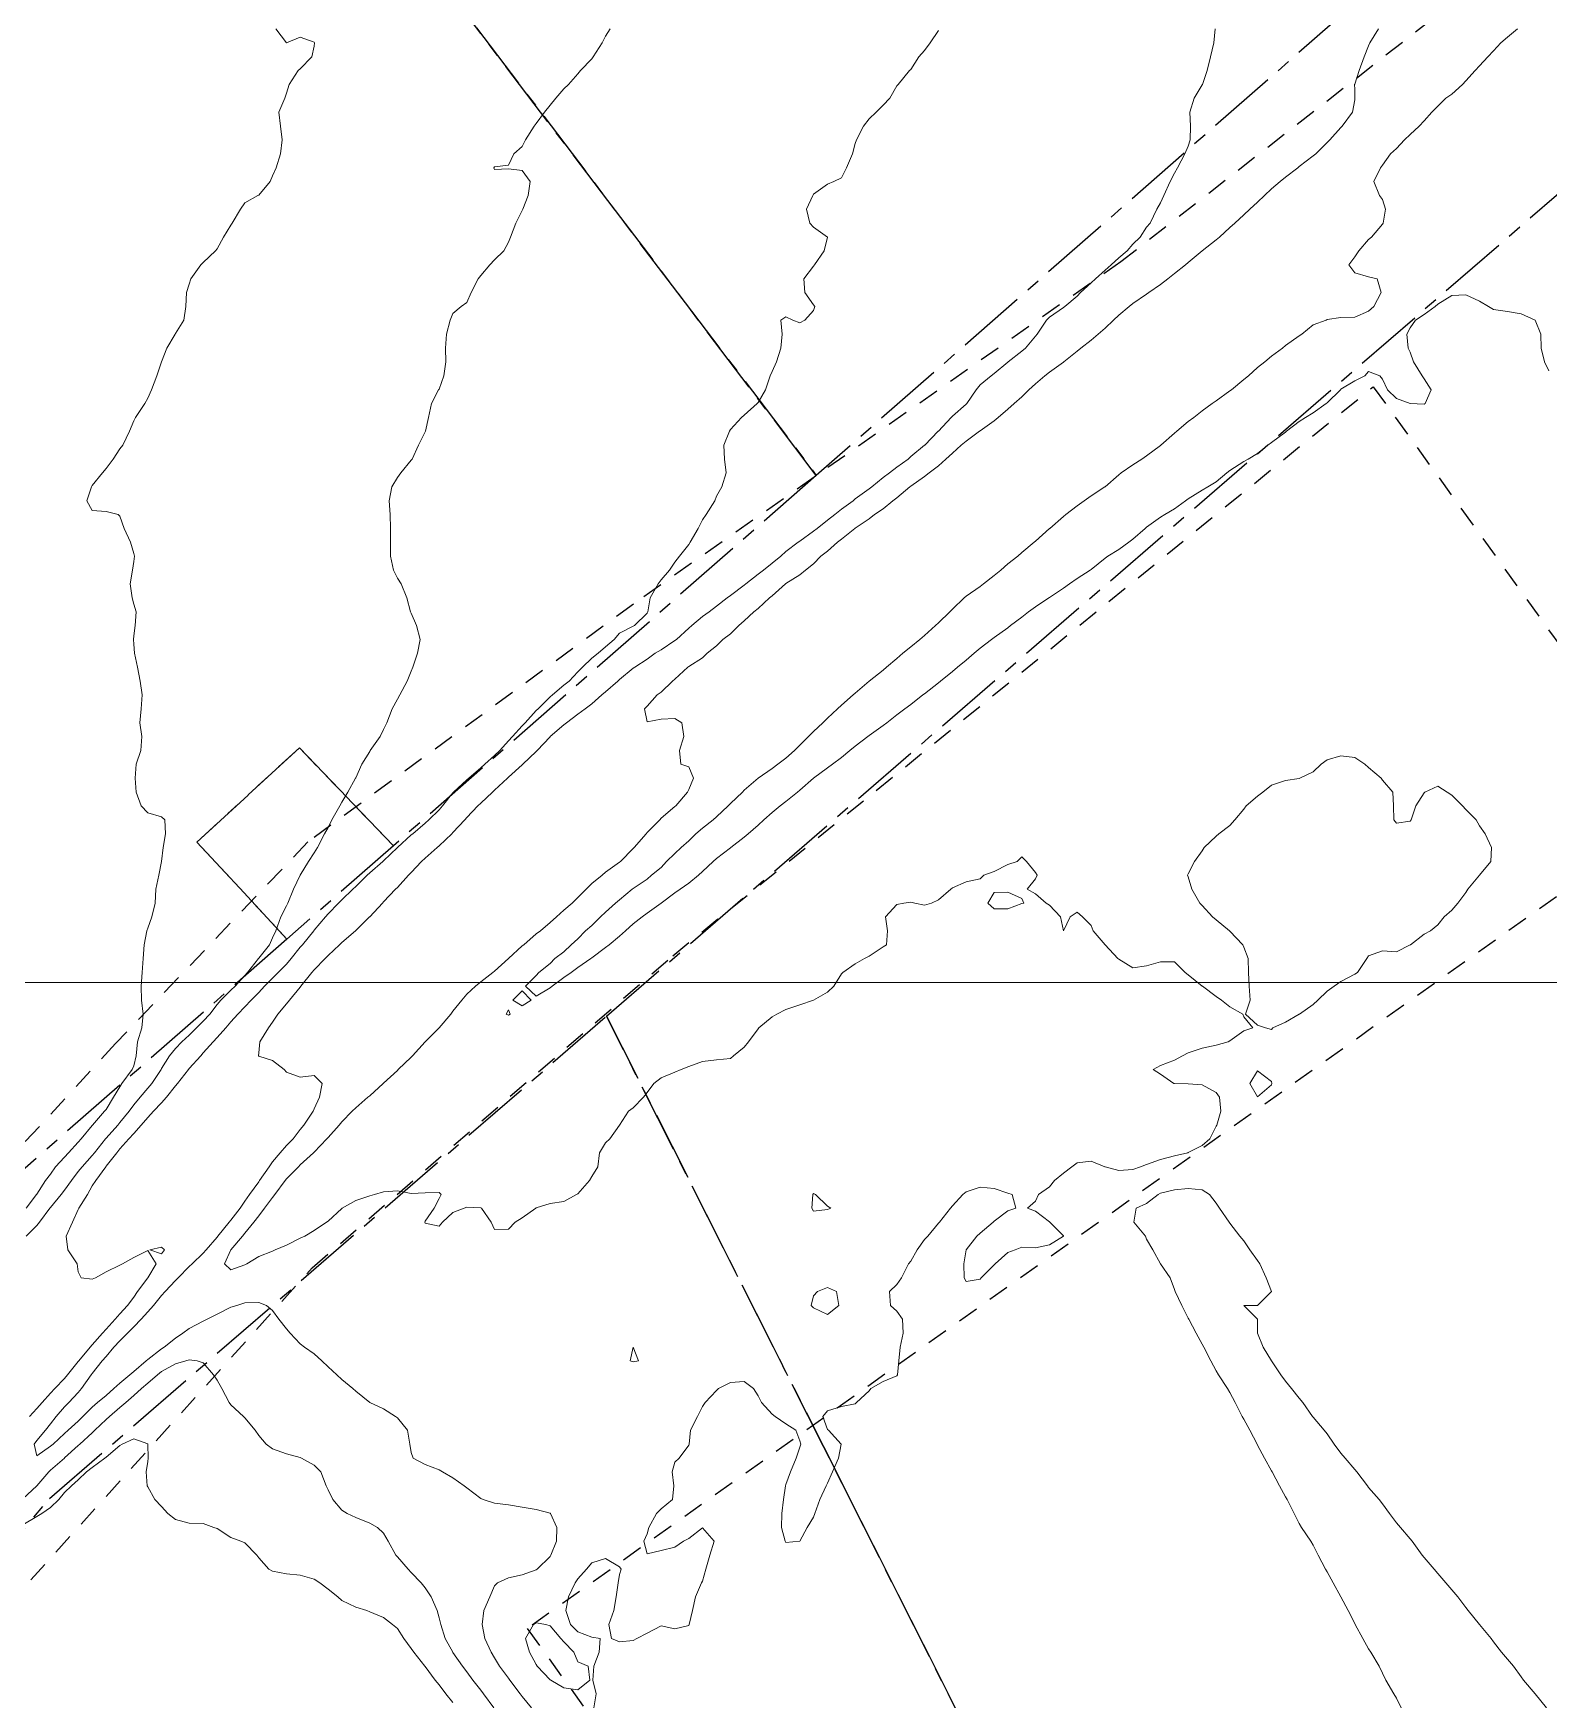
# Model space of a CAD drawing. Header units: centimetres. Extents: x 0 to 642158, y -847 to 649707.
# Drawn here: x 616612.1 to 616666.7, y 620461.5 to 620521.6 of the extents above; entities that cross this region are included whole.
import ezdxf

# ---------------------------------------------------------------- set-up
doc = ezdxf.new("R2010")
doc.units = ezdxf.units.CM
doc.header["$MEASUREMENT"] = 0
doc.linetypes.add('CENTERX2', pattern=[4, 2.5, -0.5, 0.5, -0.5])
doc.linetypes.add('JIS_02_0.7', pattern=[1.35, 0.75, -0.6])
for name, color, linetype, lineweight in [('MEV_grille', 254, 'Continuous', 9), ('WAL_parcellaire agricole', 7, 'JIS_02_0.7', 25), ('WAL_topographie 0.5', 253, 'Continuous', 20)]:
    doc.layers.add(name, color=color, linetype=linetype, lineweight=lineweight)
doc.layers.add('SPW_parcellaire cadastral', color=7, linetype='CENTERX2', lineweight=25, true_color=0xff0542)

# ---------------------------------------------------------------- blocks, each defined once
blk = doc.blocks.new('*U114')
at = {"layer": 'MEV_grille', "transparency": 33554687}
blk.add_lwpolyline([(-1338.461, 0), (1338.461, 0)], dxfattribs=at)
blk = doc.blocks.new('*U115')
at = {"layer": 'MEV_grille', "color": 0, "linetype": 'ByBlock', "lineweight": -2, "transparency": 16777216}
blk.add_blockref('*U114', (0, -1900), dxfattribs=at)

msp = doc.modelspace()

# ---------------------------------------------------------------- linework, layer by layer
at = {"layer": 'SPW_parcellaire cadastral'}
for points in [[(616576.104, 620643.589), (616659.621, 620522.549), (616640.346, 620505.66), (616601.502, 620556.835), (616563.716, 620606.723), (616576.104, 620643.589)], [(616552.457, 620513.727), (616601.502, 620556.835), (616640.346, 620505.66), (616625.107, 620492.31), (616621.716, 620495.845), (616618.025, 620492.45), (616621.268, 620488.95), (616593.857, 620464.968), (616552.457, 620513.727)], [(616764.436, 620409.464), (616683.174, 620386.893), (616664.567, 620423.139), (616658.826, 620434.525), (616640.601, 620470.67), (616632.784, 620486.173), (616675.753, 620523.303), (616681.328, 620527.07), (616685.388, 620521.293), (616679.91, 620517.422), (616688.902, 620504.431), (616694.46, 620508.382), (616706.721, 620490.909), (616696.99, 620483.909), (616708.657, 620467.046), (616718.631, 620473.946), (616764.436, 620409.464)], [(616625.107, 620492.31), (616621.268, 620488.95), (616618.025, 620492.45), (616621.716, 620495.845), (616625.107, 620492.31)], [(616664.567, 620423.139), (616641.483, 620409.919), (616621.122, 620398.241), (616593.317, 620382.322), (616566.298, 620413.913), (616612.711, 620468.786), (616632.784, 620486.173), (616640.601, 620470.67), (616658.826, 620434.525), (616664.567, 620423.139)]]:
    msp.add_lwpolyline(points, dxfattribs=at)
at = {"layer": 'WAL_parcellaire agricole'}
for points in [[(616446.381, 620851.161), (616551.728, 620726.674), (616688.913, 620558.859), (616697.581, 620546.526), (616687.415, 620539.759), (616672.117, 620529.557), (616651.319, 620513.355), (616633.754, 620501.019), (616622.022, 620492.451), (616615.089, 620485.184), (616595.925, 620464.349), (616582.327, 620446.647), (616559.264, 620421.678), (616547.932, 620413.844), (616538.307, 620407.843), (616510.434, 620395.673), (616491.435, 620386.837), (616439.801, 620466.581), (616424.174, 620489.578), (616451.671, 620512.331), (616410.666, 620553.326)], [(616651.688, 620350.856), (616600.26, 620451.183), (616608.425, 620461.85), (616622.173, 620477.102), (616635.172, 620488.353), (616660.419, 620508.856), (616671.421, 620493.607), (616629.925, 620464.103), (616654.179, 620430.606), (616694.925, 620460.11), (616705.425, 620453.862), (616716.176, 620445.863), (616716.18, 620413.113), (616721.93, 620412.614), (616721.929, 620425.864), (616769.174, 620460.619), (616773.174, 620458.869), (616777.174, 620462.37), (616772.548, 620470.869), (616795.671, 620482.872), (616810.299, 620459.624)]]:
    msp.add_lwpolyline(points, dxfattribs=at)
at = {"layer": 'WAL_topographie 0.5'}
for points in [[(616632.912, 620521.75), (616632.75, 620521.487), (616632.623, 620521.25), (616632.308, 620520.75), (616632.25, 620520.675), (616631.843, 620520.25), (616631.75, 620520.136), (616631.412, 620519.75), (616631.25, 620519.591), (616630.954, 620519.25), (616630.75, 620519), (616630.556, 620518.75), (616630.25, 620518.342), (616630.175, 620518.25), (616629.87, 620517.75), (616629.75, 620517.519), (616629.446, 620517.25), (616629.25, 620516.841), (616628.75, 620516.781), (616628.72, 620516.75), (616628.75, 620516.685), (616629.25, 620516.712), (616629.75, 620516.645), (616630.038, 620516.25), (616629.964, 620515.75), (616629.764, 620515.25), (616629.75, 620515.212), (616629.519, 620514.75), (616629.323, 620514.25), (616629.25, 620514.062), (616629.083, 620513.75), (616628.75, 620513.427), (616628.578, 620513.25), (616628.25, 620512.861), (616628.164, 620512.75), (616627.912, 620512.25), (616627.75, 620511.897), (616627.542, 620511.75), (616627.25, 620511.5), (616627.15, 620511.25), (616627.014, 620510.75), (616626.988, 620510.25), (616626.99, 620509.75), (616626.919, 620509.25), (616626.75, 620508.774), (616626.736, 620508.75), (616626.472, 620508.25), (616626.371, 620507.75), (616626.258, 620507.25), (616626.25, 620507.228), (616626.011, 620506.75), (616625.778, 620506.25), (616625.75, 620506.212), (616625.367, 620505.75), (616625.25, 620505.583), (616625.054, 620505.25), (616624.955, 620504.75), (616624.987, 620504.25), (616625, 620503.75), (616625, 620503.25), (616625.004, 620502.75), (616625.103, 620502.25), (616625.25, 620501.962), (616625.384, 620501.75), (616625.591, 620501.25), (616625.721, 620500.75), (616625.75, 620500.694), (616625.94, 620500.25), (616626.065, 620499.75), (616625.975, 620499.25), (616625.805, 620498.75), (616625.75, 620498.61), (616625.602, 620498.25), (616625.342, 620497.75), (616625.25, 620497.593), (616625.06, 620497.25), (616624.863, 620496.75), (616624.75, 620496.5), (616624.623, 620496.25), (616624.271, 620495.75), (616624.25, 620495.712), (616623.964, 620495.25), (616623.75, 620494.768), (616623.742, 620494.75), (616623.463, 620494.25), (616623.25, 620493.88), (616623.175, 620493.75), (616622.891, 620493.25), (616622.75, 620492.976), (616622.622, 620492.75), (616622.372, 620492.25), (616622.25, 620492.059), (616622.04, 620491.75), (616621.75, 620491.258), (616621.746, 620491.25), (616621.5, 620490.75), (616621.295, 620490.25), (616621.25, 620490.153), (616621.053, 620489.75), (616620.864, 620489.25), (616620.75, 620488.991), (616620.635, 620488.75), (616620.25, 620488.266), (616620.239, 620488.25), (616619.846, 620487.75), (616619.75, 620487.636), (616619.399, 620487.25), (616619.25, 620487.106), (616618.881, 620486.75), (616618.75, 620486.592), (616618.488, 620486.25), (616618.25, 620485.989), (616618.009, 620485.75), (616617.75, 620485.493), (616617.483, 620485.25), (616617.25, 620485.005), (616617.041, 620484.75), (616616.75, 620484.282), (616616.735, 620484.25), (616616.405, 620483.75), (616616.25, 620483.574), (616615.974, 620483.25), (616615.75, 620482.981), (616615.584, 620482.75), (616615.25, 620482.342), (616615.172, 620482.25), (616614.75, 620481.772), (616614.731, 620481.75), (616614.33, 620481.25), (616614.25, 620481.155), (616613.894, 620480.75), (616613.75, 620480.573), (616613.501, 620480.25), (616613.25, 620479.905), (616613.127, 620479.75), (616612.75, 620479.279), (616612.727, 620479.25), (616612.349, 620478.75), (616612.25, 620478.635), (616611.874, 620478.25)], [(616620.865, 620521.75), (616621.25, 620521.25), (616621.75, 620521.454), (616622.25, 620521.278), (616622.262, 620521.25), (616622.25, 620521.125), (616622.162, 620520.75), (616621.75, 620520.313), (616621.673, 620520.25), (616621.346, 620519.75), (616621.25, 620519.438), (616621.19, 620519.25), (616620.972, 620518.75), (616621.033, 620518.25), (616621.096, 620517.75), (616621.034, 620517.25), (616620.875, 620516.75), (616620.75, 620516.46), (616620.665, 620516.25), (616620.25, 620515.763), (616620.225, 620515.75), (616619.75, 620515.479), (616619.599, 620515.25), (616619.297, 620514.75), (616619.25, 620514.682), (616618.979, 620514.25), (616618.75, 620513.828), (616618.689, 620513.75), (616618.25, 620513.331), (616618.165, 620513.25), (616617.802, 620512.75), (616617.75, 620512.558), (616617.647, 620512.25), (616617.628, 620511.75), (616617.547, 620511.25), (616617.25, 620510.772), (616617.239, 620510.75), (616616.944, 620510.25), (616616.75, 620509.75), (616616.75, 620509.75), (616616.574, 620509.25), (616616.385, 620508.75), (616616.25, 620508.441), (616616.145, 620508.25), (616615.812, 620507.75), (616615.75, 620507.625), (616615.589, 620507.25), (616615.354, 620506.75), (616615.25, 620506.621), (616615.005, 620506.25), (616614.75, 620505.912), (616614.619, 620505.75), (616614.25, 620505.292), (616614.219, 620505.25), (616614.055, 620504.75), (616614.25, 620504.394), (616614.75, 620504.364), (616615.191, 620504.25), (616615.25, 620504.194), (616615.401, 620503.75), (616615.632, 620503.25), (616615.75, 620502.844), (616615.771, 620502.75), (616615.75, 620502.562), (616615.707, 620502.25), (616615.614, 620501.75), (616615.693, 620501.25), (616615.75, 620501.022), (616615.831, 620500.75), (616615.795, 620500.25), (616615.75, 620499.875), (616615.737, 620499.75), (616615.75, 620499.583), (616615.777, 620499.25), (616615.882, 620498.75), (616615.981, 620498.25), (616616.053, 620497.75), (616616.019, 620497.25), (616615.967, 620496.75), (616616.039, 620496.25), (616616, 620495.75), (616615.833, 620495.25), (616615.8, 620494.75), (616615.831, 620494.25), (616616.011, 620493.75), (616616.25, 620493.5), (616616.75, 620493.359), (616616.864, 620493.25), (616616.897, 620492.75), (616616.811, 620492.25), (616616.75, 620491.75), (616616.75, 620491.75), (616616.65, 620491.25), (616616.547, 620490.75), (616616.517, 620490.25), (616616.405, 620489.75), (616616.25, 620489.339), (616616.216, 620489.25), (616616.121, 620488.75), (616616.087, 620488.25), (616616.052, 620487.75), (616616.015, 620487.25), (616616.032, 620486.75), (616616.088, 620486.25), (616616.039, 620485.75), (616615.877, 620485.25), (616615.835, 620484.75), (616615.75, 620484.383), (616615.687, 620484.25), (616615.32, 620483.75), (616615.25, 620483.629), (616615.018, 620483.25), (616614.75, 620482.809), (616614.698, 620482.75), (616614.265, 620482.25), (616614.25, 620482.231), (616613.848, 620481.75), (616613.75, 620481.628), (616613.39, 620481.25), (616613.25, 620481.088), (616612.933, 620480.75), (616612.75, 620480.474), (616612.568, 620480.25), (616612.25, 620479.764), (616612.241, 620479.75), (616611.875, 620479.25)], [(616644.75, 620521.698), (616644.454, 620521.25), (616644.25, 620520.977), (616644.042, 620520.75), (616643.75, 620520.294), (616643.702, 620520.25), (616643.292, 620519.75), (616643.25, 620519.697), (616643, 620519.25), (616642.75, 620519.007), (616642.5, 620518.75), (616642.25, 620518.507), (616642.048, 620518.25), (616641.793, 620517.75), (616641.75, 620517.617), (616641.646, 620517.25), (616641.439, 620516.75), (616641.25, 620516.379), (616640.983, 620516.25), (616640.75, 620516.16), (616640.25, 620515.797), (616640.216, 620515.75), (616639.989, 620515.25), (616640.112, 620514.75), (616640.25, 620514.612), (616640.75, 620514.25), (616640.75, 620514.25), (616640.75, 620514.25), (616640.628, 620513.75), (616640.285, 620513.25), (616640.25, 620513.196), (616639.893, 620512.75), (616639.937, 620512.25), (616640.25, 620511.809), (616640.288, 620511.75), (616640.25, 620511.607), (616639.938, 620511.25), (616639.75, 620511.156), (616639.5, 620511.25), (616639.25, 620511.375), (616639.062, 620511.25), (616639.119, 620510.75), (616639.064, 620510.25), (616638.91, 620509.75), (616638.75, 620509.41), (616638.681, 620509.25), (616638.51, 620508.75), (616638.25, 620508.287), (616638.214, 620508.25), (616637.75, 620507.831), (616637.654, 620507.75), (616637.25, 620507.313), (616637.213, 620507.25), (616637.012, 620506.75), (616637.038, 620506.25), (616637.096, 620505.75), (616636.936, 620505.25), (616636.75, 620504.908), (616636.688, 620504.75), (616636.375, 620504.25), (616636.25, 620504.059), (616636.086, 620503.75), (616635.797, 620503.25), (616635.75, 620503.175), (616635.41, 620502.75), (616635.25, 620502.539), (616635.057, 620502.25), (616634.75, 620501.893), (616634.647, 620501.75), (616634.355, 620501.25), (616634.276, 620500.75), (616634.25, 620500.701), (616633.799, 620500.25), (616633.75, 620500.233), (616633.25, 620499.973), (616633.055, 620499.75), (616632.75, 620499.488), (616632.481, 620499.25), (616632.25, 620499.076), (616631.921, 620498.75), (616631.75, 620498.581), (616631.434, 620498.25), (616631.25, 620498.103), (616630.836, 620497.75), (616630.75, 620497.683), (616630.317, 620497.25), (616630.25, 620497.185), (616629.851, 620496.75), (616629.75, 620496.639), (616629.399, 620496.25), (616629.25, 620496.091), (616628.945, 620495.75), (616628.75, 620495.563), (616628.403, 620495.25), (616628.25, 620495.12), (616627.819, 620494.75), (616627.75, 620494.693), (616627.276, 620494.25), (616627.25, 620494.223), (616626.872, 620493.75), (616626.75, 620493.609), (616626.386, 620493.25), (616626.25, 620493.128), (616625.804, 620492.75), (616625.75, 620492.705), (616625.253, 620492.25), (616625.25, 620492.247), (616624.75, 620491.773), (616624.722, 620491.75), (616624.25, 620491.342), (616624.154, 620491.25), (616623.75, 620490.848), (616623.648, 620490.75), (616623.25, 620490.363), (616623.132, 620490.25), (616622.75, 620489.864), (616622.662, 620489.75), (616622.25, 620489.272), (616622.234, 620489.25), (616621.828, 620488.75), (616621.75, 620488.662), (616621.426, 620488.25), (616621.25, 620488.052), (616620.953, 620487.75), (616620.75, 620487.547), (616620.464, 620487.25), (616620.25, 620487.031), (616619.983, 620486.75), (616619.75, 620486.512), (616619.497, 620486.25), (616619.25, 620485.967), (616619.066, 620485.75), (616618.75, 620485.399), (616618.607, 620485.25), (616618.25, 620484.847), (616618.163, 620484.75), (616617.75, 620484.285), (616617.72, 620484.25), (616617.321, 620483.75), (616617.25, 620483.661), (616616.93, 620483.25), (616616.75, 620483.05), (616616.463, 620482.75), (616616.25, 620482.523), (616616.017, 620482.25), (616615.75, 620481.95), (616615.572, 620481.75), (616615.25, 620481.389), (616615.138, 620481.25), (616614.75, 620480.763), (616614.74, 620480.75), (616614.375, 620480.25), (616614.25, 620480.056), (616614.076, 620479.75), (616613.772, 620479.25), (616613.75, 620479.203), (616613.535, 620478.75), (616613.306, 620478.25), (616613.375, 620477.75), (616613.705, 620477.25), (616613.75, 620476.964), (616613.857, 620476.75), (616614.25, 620476.691), (616614.37, 620476.75), (616614.75, 620476.956), (616615.25, 620477.2), (616615.348, 620477.25), (616615.75, 620477.471), (616616.25, 620477.728), (616616.553, 620477.25), (616616.253, 620476.75), (616616.25, 620476.746), (616615.886, 620476.25), (616615.75, 620476.051), (616615.526, 620475.75), (616615.25, 620475.442), (616615.083, 620475.25), (616614.75, 620474.895), (616614.619, 620474.75), (616614.25, 620474.328), (616614.182, 620474.25), (616613.772, 620473.75), (616613.75, 620473.723), (616613.356, 620473.25), (616613.25, 620473.122), (616612.907, 620472.75), (616612.75, 620472.591), (616612.441, 620472.25), (616612.25, 620472.03), (616611.991, 620471.75)], [(616654.715, 620521.75), (616654.667, 620521.25), (616654.547, 620520.75), (616654.435, 620520.25), (616654.259, 620519.75), (616654.25, 620519.733), (616653.96, 620519.25), (616653.808, 620518.75), (616653.83, 620518.25), (616653.818, 620517.75), (616653.75, 620517.525), (616653.63, 620517.25), (616653.367, 620516.75), (616653.25, 620516.554), (616653.093, 620516.25), (616652.871, 620515.75), (616652.75, 620515.482), (616652.623, 620515.25), (616652.38, 620514.75), (616652.25, 620514.606), (616652.018, 620514.25), (616651.75, 620513.997), (616651.552, 620513.75), (616651.25, 620513.504), (616650.968, 620513.25), (616650.75, 620513.06), (616650.41, 620512.75), (616650.25, 620512.6), (616649.866, 620512.25), (616649.75, 620512.118), (616649.303, 620511.75), (616649.25, 620511.716), (616648.75, 620511.361), (616648.641, 620511.25), (616648.308, 620510.75), (616648.25, 620510.674), (616647.882, 620510.25), (616647.75, 620510.137), (616647.265, 620509.75), (616647.25, 620509.739), (616646.75, 620509.336), (616646.65, 620509.25), (616646.25, 620508.923), (616646.107, 620508.75), (616645.774, 620508.25), (616645.75, 620508.229), (616645.25, 620507.797), (616645.207, 620507.75), (616644.75, 620507.261), (616644.741, 620507.25), (616644.252, 620506.75), (616644.25, 620506.748), (616643.75, 620506.342), (616643.652, 620506.25), (616643.25, 620505.959), (616642.986, 620505.75), (616642.75, 620505.583), (616642.344, 620505.25), (616642.25, 620505.182), (616641.75, 620504.817), (616641.678, 620504.75), (616641.25, 620504.448), (616641.014, 620504.25), (616640.75, 620504.049), (616640.382, 620503.75), (616640.25, 620503.647), (616639.75, 620503.291), (616639.697, 620503.25), (616639.25, 620502.914), (616639.065, 620502.75), (616638.75, 620502.499), (616638.445, 620502.25), (616638.25, 620502.1), (616637.805, 620501.75), (616637.75, 620501.706), (616637.25, 620501.337), (616637.135, 620501.25), (616636.75, 620500.953), (616636.485, 620500.75), (616636.25, 620500.572), (616635.865, 620500.25), (616635.75, 620500.151), (616635.307, 620499.75), (616635.25, 620499.707), (616634.75, 620499.381), (616634.542, 620499.25), (616634.25, 620499.042), (616633.804, 620498.75), (616633.75, 620498.71), (616633.25, 620498.302), (616633.191, 620498.25), (616632.75, 620497.864), (616632.621, 620497.75), (616632.25, 620497.434), (616632.013, 620497.25), (616631.75, 620497.052), (616631.348, 620496.75), (616631.25, 620496.67), (616630.759, 620496.25), (616630.75, 620496.241), (616630.29, 620495.75), (616630.25, 620495.706), (616629.773, 620495.25), (616629.75, 620495.23), (616629.25, 620494.785), (616629.212, 620494.75), (616628.75, 620494.313), (616628.679, 620494.25), (616628.25, 620493.847), (616628.145, 620493.75), (616627.75, 620493.332), (616627.678, 620493.25), (616627.25, 620492.79), (616627.212, 620492.75), (616626.75, 620492.307), (616626.684, 620492.25), (616626.25, 620491.866), (616626.12, 620491.75), (616625.75, 620491.354), (616625.654, 620491.25), (616625.25, 620490.815), (616625.186, 620490.75), (616624.75, 620490.288), (616624.715, 620490.25), (616624.25, 620489.758), (616624.243, 620489.75), (616623.75, 620489.257), (616623.742, 620489.25), (616623.25, 620488.827), (616623.162, 620488.75), (616622.75, 620488.36), (616622.64, 620488.25), (616622.25, 620487.845), (616622.165, 620487.75), (616621.769, 620487.25), (616621.75, 620487.221), (616621.362, 620486.75), (616621.25, 620486.621), (616620.935, 620486.25), (616620.75, 620485.958), (616620.602, 620485.75), (616620.287, 620485.25), (616620.25, 620484.85), (616620.24, 620484.75), (616620.25, 620484.73), (616620.75, 620484.574), (616621.173, 620484.25), (616621.25, 620484.159), (616621.75, 620483.972), (616622.25, 620484.034), (616622.542, 620483.75), (616622.436, 620483.25), (616622.25, 620482.831), (616622.212, 620482.75), (616621.873, 620482.25), (616621.75, 620482.095), (616621.487, 620481.75), (616621.25, 620481.509), (616621.023, 620481.25), (616620.75, 620480.924), (616620.627, 620480.75), (616620.281, 620480.25), (616620.25, 620480.208), (616619.919, 620479.75), (616619.75, 620479.503), (616619.584, 620479.25), (616619.25, 620478.824), (616619.189, 620478.75), (616618.782, 620478.25), (616618.75, 620478.209), (616618.363, 620477.75), (616618.25, 620477.631), (616617.851, 620477.25), (616617.75, 620477.148), (616617.352, 620476.75), (616617.25, 620476.645), (616616.88, 620476.25), (616616.75, 620476.105), (616616.457, 620475.75), (616616.25, 620475.514), (616616.017, 620475.25), (616615.75, 620474.975), (616615.52, 620474.75), (616615.25, 620474.477), (616615.035, 620474.25), (616614.75, 620473.913), (616614.613, 620473.75), (616614.25, 620473.302), (616614.208, 620473.25), (616613.859, 620472.75), (616613.75, 620472.611), (616613.404, 620472.25), (616613.25, 620472.1), (616612.951, 620471.75), (616612.75, 620471.484), (616612.563, 620471.25), (616612.25, 620470.881), (616612.153, 620470.75), (616612.25, 620470.327), (616612.75, 620470.672), (616612.839, 620470.75), (616613.25, 620471.13), (616613.385, 620471.25), (616613.75, 620471.578), (616613.918, 620471.75), (616614.25, 620472.082), (616614.443, 620472.25), (616614.75, 620472.504), (616615.025, 620472.75), (616615.25, 620472.946), (616615.609, 620473.25), (616615.75, 620473.364), (616616.189, 620473.75), (616616.25, 620473.802), (616616.75, 620474.189), (616616.838, 620474.25), (616617.25, 620474.572), (616617.517, 620474.75), (616617.75, 620474.915), (616618.25, 620475.183), (616618.389, 620475.25), (616618.75, 620475.44), (616619.25, 620475.685), (616619.462, 620475.75), (616619.75, 620475.845), (616620.25, 620475.855), (616620.531, 620475.75), (616620.75, 620475.563), (616620.978, 620475.25), (616621.25, 620474.908), (616621.382, 620474.75), (616621.75, 620474.369), (616621.901, 620474.25), (616622.25, 620474), (616622.524, 620473.75), (616622.75, 620473.539), (616623.063, 620473.25), (616623.25, 620473.083), (616623.647, 620472.75), (616623.75, 620472.66), (616624.25, 620472.256), (616624.259, 620472.25), (616624.75, 620472.022), (616625.18, 620471.75), (616625.25, 620471.693), (616625.607, 620471.25), (616625.697, 620470.75), (616625.75, 620470.446), (616625.82, 620470.25), (616626.25, 620470.019), (616626.75, 620469.819), (616626.877, 620469.75), (616627.25, 620469.538), (616627.65, 620469.25), (616627.75, 620469.18), (616628.25, 620468.797), (616628.345, 620468.75), (616628.75, 620468.623), (616629.25, 620468.562), (616629.75, 620468.478), (616630.25, 620468.394), (616630.75, 620468.263), (616630.763, 620468.25), (616630.994, 620467.75), (616630.98, 620467.25), (616630.778, 620466.75), (616630.75, 620466.704), (616630.283, 620466.25), (616630.25, 620466.225), (616629.75, 620466.044), (616629.25, 620465.932), (616628.857, 620465.75), (616628.75, 620465.645), (616628.583, 620465.25), (616628.358, 620464.75), (616628.299, 620464.25), (616628.405, 620463.75), (616628.627, 620463.25), (616628.75, 620463.051), (616628.931, 620462.75), (616629.25, 620462.317), (616629.298, 620462.25), (616629.674, 620461.75), (616629.75, 620461.651), (616630.087, 620461.25)], [(616660.607, 620521.75), (616660.295, 620521.25), (616660.25, 620521.143), (616660.088, 620520.75), (616659.912, 620520.25), (616659.75, 620519.764), (616659.744, 620519.75), (616659.75, 620519.583), (616659.758, 620519.25), (616659.75, 620519.194), (616659.663, 620518.75), (616659.302, 620518.25), (616659.25, 620518.198), (616658.851, 620517.75), (616658.75, 620517.657), (616658.343, 620517.25), (616658.25, 620517.179), (616657.75, 620516.79), (616657.704, 620516.75), (616657.25, 620516.412), (616657.061, 620516.25), (616656.75, 620515.987), (616656.503, 620515.75), (616656.25, 620515.509), (616655.969, 620515.25), (616655.75, 620515.05), (616655.426, 620514.75), (616655.25, 620514.59), (616654.873, 620514.25), (616654.75, 620514.147), (616654.25, 620513.75), (616654.25, 620513.75), (616653.75, 620513.334), (616653.648, 620513.25), (616653.25, 620512.942), (616653.008, 620512.75), (616652.75, 620512.546), (616652.332, 620512.25), (616652.25, 620512.19), (616651.75, 620511.856), (616651.62, 620511.75), (616651.25, 620511.437), (616651.061, 620511.25), (616650.75, 620510.963), (616650.504, 620510.75), (616650.25, 620510.538), (616649.877, 620510.25), (616649.75, 620510.141), (616649.262, 620509.75), (616649.25, 620509.74), (616648.75, 620509.381), (616648.582, 620509.25), (616648.25, 620508.965), (616648.01, 620508.75), (616647.75, 620508.494), (616647.471, 620508.25), (616647.25, 620508.045), (616646.896, 620507.75), (616646.75, 620507.631), (616646.25, 620507.271), (616646.221, 620507.25), (616645.75, 620506.9), (616645.564, 620506.75), (616645.25, 620506.465), (616645.014, 620506.25), (616644.75, 620506.006), (616644.407, 620505.75), (616644.25, 620505.623), (616643.75, 620505.274), (616643.717, 620505.25), (616643.25, 620504.858), (616643.106, 620504.75), (616642.75, 620504.452), (616642.437, 620504.25), (616642.25, 620504.096), (616641.75, 620503.764), (616641.73, 620503.75), (616641.25, 620503.358), (616641.104, 620503.25), (616640.75, 620502.935), (616640.512, 620502.75), (616640.25, 620502.48), (616639.959, 620502.25), (616639.75, 620502.072), (616639.25, 620501.76), (616639.236, 620501.75), (616638.75, 620501.323), (616638.66, 620501.25), (616638.25, 620500.867), (616638.095, 620500.75), (616637.75, 620500.425), (616637.556, 620500.25), (616637.25, 620499.957), (616636.975, 620499.75), (616636.75, 620499.517), (616636.418, 620499.25), (616636.25, 620499.09), (616635.75, 620498.769), (616635.719, 620498.75), (616635.25, 620498.319), (616635.167, 620498.25), (616634.75, 620497.847), (616634.613, 620497.75), (616634.25, 620497.343), (616634.15, 620497.25), (616634.25, 620496.783), (616634.75, 620496.881), (616635.25, 620496.903), (616635.5, 620496.75), (616635.568, 620496.25), (616635.411, 620495.75), (616635.465, 620495.25), (616635.75, 620495.163), (616635.923, 620494.75), (616635.75, 620494.337), (616635.705, 620494.25), (616635.282, 620493.75), (616635.25, 620493.726), (616634.75, 620493.311), (616634.706, 620493.25), (616634.25, 620492.794), (616634.213, 620492.75), (616633.786, 620492.25), (616633.75, 620492.215), (616633.285, 620491.75), (616633.25, 620491.723), (616632.75, 620491.357), (616632.633, 620491.25), (616632.25, 620490.953), (616632.057, 620490.75), (616631.75, 620490.454), (616631.552, 620490.25), (616631.25, 620489.993), (616630.987, 620489.75), (616630.75, 620489.544), (616630.403, 620489.25), (616630.25, 620489.137), (616629.805, 620488.75), (616629.75, 620488.705), (616629.252, 620488.25), (616629.25, 620488.248), (616628.75, 620487.797), (616628.693, 620487.75), (616628.25, 620487.41), (616628.062, 620487.25), (616627.75, 620486.966), (616627.566, 620486.75), (616627.25, 620486.351), (616627.179, 620486.25), (616626.75, 620485.75), (616626.75, 620485.75), (616626.25, 620485.254), (616626.247, 620485.25), (616625.798, 620484.75), (616625.75, 620484.701), (616625.281, 620484.25), (616625.25, 620484.22), (616624.75, 620483.762), (616624.738, 620483.75), (616624.25, 620483.307), (616624.188, 620483.25), (616623.75, 620482.871), (616623.619, 620482.75), (616623.25, 620482.363), (616623.152, 620482.25), (616622.75, 620481.799), (616622.705, 620481.75), (616622.25, 620481.278), (616622.222, 620481.25), (616621.75, 620480.816), (616621.68, 620480.75), (616621.25, 620480.312), (616621.199, 620480.25), (616620.832, 620479.75), (616620.75, 620479.643), (616620.464, 620479.25), (616620.25, 620478.978), (616620.08, 620478.75), (616619.75, 620478.348), (616619.666, 620478.25), (616619.25, 620477.752), (616619.249, 620477.75), (616619.021, 620477.25), (616619.25, 620477.03), (616619.75, 620477.215), (616619.821, 620477.25), (616620.25, 620477.507), (616620.75, 620477.71), (616620.849, 620477.75), (616621.25, 620477.925), (616621.75, 620478.172), (616621.913, 620478.25), (616622.25, 620478.454), (616622.698, 620478.75), (616622.75, 620478.787), (616623.25, 620479.244), (616623.257, 620479.25), (616623.75, 620479.527), (616624.25, 620479.702), (616624.424, 620479.75), (616624.75, 620479.847), (616625.25, 620479.881), (616625.75, 620479.785), (616626.25, 620479.811), (616626.75, 620479.815), (616626.829, 620479.75), (616626.75, 620479.6), (616626.575, 620479.25), (616626.25, 620478.786), (616626.237, 620478.75), (616626.25, 620478.719), (616626.75, 620478.607), (616626.87, 620478.75), (616627.25, 620479.102), (616627.65, 620479.25), (616627.75, 620479.286), (616628.25, 620479.269), (616628.279, 620479.25), (616628.629, 620478.75), (616628.75, 620478.484), (616629.25, 620478.5), (616629.491, 620478.75), (616629.75, 620478.909), (616630.235, 620479.25), (616630.25, 620479.261), (616630.75, 620479.417), (616631.25, 620479.5), (616631.708, 620479.75), (616631.75, 620479.773), (616632.17, 620480.25), (616632.25, 620480.393), (616632.467, 620480.75), (616632.528, 620481.25), (616632.75, 620481.614), (616632.9, 620481.75), (616633.25, 620482.25), (616633.25, 620482.25), (616633.576, 620482.75), (616633.75, 620482.875), (616634.114, 620483.25), (616634.25, 620483.423), (616634.493, 620483.75), (616634.75, 620483.954), (616635.25, 620484.15), (616635.479, 620484.25), (616635.75, 620484.362), (616636.25, 620484.542), (616636.75, 620484.596), (616637.25, 620484.647), (616637.367, 620484.75), (616637.75, 620485.061), (616637.902, 620485.25), (616638.25, 620485.721), (616638.27, 620485.75), (616638.75, 620486.155), (616638.927, 620486.25), (616639.25, 620486.414), (616639.75, 620486.577), (616640.25, 620486.75), (616640.25, 620486.75), (616640.75, 620487.034), (616640.972, 620487.25), (616641.25, 620487.704), (616641.303, 620487.75), (616641.75, 620488.065), (616642.083, 620488.25), (616642.25, 620488.331), (616642.75, 620488.667), (616642.875, 620488.75), (616642.909, 620489.25), (616642.841, 620489.75), (616643.25, 620490.2), (616643.5, 620490.25), (616643.75, 620490.285), (616643.893, 620490.25), (616644.25, 620490.169), (616644.5, 620490.25), (616644.75, 620490.369), (616645.194, 620490.75), (616645.25, 620490.803), (616645.75, 620491.011), (616646.25, 620491.125), (616646.387, 620491.25), (616646.75, 620491.388), (616647.25, 620491.645), (616647.583, 620491.75), (616647.75, 620491.917), (616647.917, 620491.75), (616648.25, 620491.35), (616648.306, 620491.25), (616648.25, 620491.125), (616647.95, 620490.75), (616648.25, 620490.583), (616648.625, 620490.25), (616648.75, 620490.173), (616649.143, 620489.75), (616649.25, 620489.25), (616649.5, 620489.75), (616649.75, 620489.917), (616649.938, 620489.75), (616650.25, 620489.438), (616650.325, 620489.25), (616650.75, 620488.75), (616650.75, 620488.75), (616651.212, 620488.25), (616651.25, 620488.222), (616651.75, 620487.921), (616652.25, 620487.991), (616652.75, 620488.137), (616653.25, 620488.127), (616653.635, 620487.75), (616653.75, 620487.667), (616654.25, 620487.257), (616654.26, 620487.25), (616654.75, 620486.884), (616654.946, 620486.75), (616655.25, 620486.504), (616655.718, 620486.25), (616655.75, 620486.15), (616656.083, 620485.75), (616655.75, 620485.65), (616655.25, 620485.284), (616655.183, 620485.25), (616654.75, 620485.124), (616654.25, 620485.015), (616653.75, 620484.847), (616653.541, 620484.75), (616653.25, 620484.593), (616652.75, 620484.393), (616652.481, 620484.25), (616652.75, 620484.089), (616653.234, 620483.75), (616653.25, 620483.746), (616653.75, 620483.731), (616654.25, 620483.702), (616654.75, 620483.417), (616654.881, 620483.25), (616654.925, 620482.75), (616654.778, 620482.25), (616654.75, 620482.212), (616654.523, 620481.75), (616654.25, 620481.514), (616653.75, 620481.256), (616653.729, 620481.25), (616653.25, 620481.141), (616652.75, 620481.003), (616652.25, 620480.825), (616652.033, 620480.75), (616651.75, 620480.65), (616651.25, 620480.607), (616650.75, 620480.748), (616650.743, 620480.75), (616650.25, 620480.949), (616649.75, 620480.884), (616649.557, 620480.75), (616649.25, 620480.513), (616648.931, 620480.25), (616648.75, 620480.023), (616648.352, 620479.75), (616648.25, 620479.51), (616647.954, 620479.25), (616648.25, 620479.143), (616648.75, 620478.758), (616648.762, 620478.75), (616649.25, 620478.262), (616649.253, 620478.25), (616649.25, 620478.247), (616648.75, 620477.93), (616648.25, 620477.83), (616647.75, 620477.853), (616647.511, 620477.75), (616647.25, 620477.653), (616646.789, 620477.25), (616646.75, 620477.214), (616646.291, 620476.75), (616646.25, 620476.7), (616645.75, 620476.609), (616645.675, 620476.75), (616645.664, 620477.25), (616645.75, 620477.75), (616645.75, 620477.75), (616646.133, 620478.25), (616646.25, 620478.35), (616646.719, 620478.75), (616646.75, 620478.781), (616647.25, 620479.164), (616647.536, 620479.25), (616647.402, 620479.75), (616647.25, 620479.797), (616646.75, 620479.967), (616646.25, 620480.015), (616645.75, 620479.843), (616645.625, 620479.75), (616645.25, 620479.335), (616645.185, 620479.25), (616644.785, 620478.75), (616644.75, 620478.709), (616644.362, 620478.25), (616644.25, 620478.12), (616643.978, 620477.75), (616643.75, 620477.342), (616643.672, 620477.25), (616643.412, 620476.75), (616643.25, 620476.5), (616642.979, 620476.25), (616643.025, 620475.75), (616643.25, 620475.545), (616643.456, 620475.25), (616643.472, 620474.75), (616643.368, 620474.25), (616643.325, 620473.75), (616643.27, 620473.25), (616643.25, 620473.21), (616642.75, 620473.004), (616642.316, 620472.75), (616642.25, 620472.674), (616641.798, 620472.25), (616641.75, 620472.202), (616641.25, 620472.109), (616640.75, 620471.95), (616640.578, 620471.75), (616640.75, 620471.279), (616640.781, 620471.25), (616641.241, 620470.75), (616641.143, 620470.25), (616640.934, 620469.75), (616640.75, 620469.346), (616640.702, 620469.25), (616640.478, 620468.75), (616640.298, 620468.25), (616640.25, 620468.119), (616640.02, 620467.75), (616639.75, 620467.25), (616639.75, 620467.25), (616639.25, 620467.212), (616639.229, 620467.25), (616639.088, 620467.75), (616639.107, 620468.25), (616639.163, 620468.75), (616639.235, 620469.25), (616639.25, 620469.302), (616639.421, 620469.75), (616639.618, 620470.25), (616639.75, 620470.646), (616639.788, 620470.75), (616639.75, 620470.87), (616639.608, 620471.25), (616639.25, 620471.488), (616638.866, 620471.75), (616638.75, 620471.831), (616638.376, 620472.25), (616638.25, 620472.491), (616638.08, 620472.75), (616637.75, 620473.009), (616637.25, 620472.97), (616636.815, 620472.75), (616636.75, 620472.68), (616636.344, 620472.25), (616636.25, 620472.111), (616636.067, 620471.75), (616635.806, 620471.25), (616635.76, 620470.75), (616635.75, 620470.714), (616635.408, 620470.25), (616635.25, 620470.096), (616635.146, 620469.75), (616635.217, 620469.25), (616635.163, 620468.75), (616634.75, 620468.423), (616634.588, 620468.25), (616634.315, 620467.75), (616634.25, 620467.517), (616634.129, 620467.25), (616634.25, 620466.793), (616634.75, 620466.922), (616635.25, 620467.038), (616635.559, 620467.25), (616635.75, 620467.355), (616636.25, 620467.738), (616636.669, 620467.25), (616636.511, 620466.75), (616636.368, 620466.25), (616636.25, 620465.813), (616636.212, 620465.75), (616635.996, 620465.25), (616635.88, 620464.75), (616635.764, 620464.25), (616635.75, 620464.21), (616635.25, 620464.096), (616634.75, 620464.206), (616634.25, 620463.942), (616633.875, 620463.75), (616633.75, 620463.676), (616633.25, 620463.625), (616632.964, 620463.75), (616632.867, 620464.25), (616633.044, 620464.75), (616633.128, 620465.25), (616633.201, 620465.75), (616633.25, 620466.056), (616633.316, 620466.25), (616633.25, 620466.331), (616632.75, 620466.625), (616632.25, 620466.478), (616632.064, 620466.25), (616631.75, 620465.895), (616631.655, 620465.75), (616631.417, 620465.25), (616631.317, 620464.75), (616631.484, 620464.25), (616631.75, 620463.988), (616632.25, 620463.792), (616632.562, 620463.75), (616632.524, 620463.25), (616632.333, 620462.75), (616632.297, 620462.25), (616632.408, 620461.75), (616632.323, 620461.25)], [(616665.611, 620521.75), (616665.25, 620521.458), (616665.01, 620521.25), (616664.75, 620520.964), (616664.55, 620520.75), (616664.25, 620520.419), (616664.086, 620520.25), (616663.75, 620519.877), (616663.636, 620519.75), (616663.25, 620519.399), (616663.037, 620519.25), (616662.75, 620518.973), (616662.527, 620518.75), (616662.25, 620518.434), (616662.066, 620518.25), (616661.75, 620517.946), (616661.542, 620517.75), (616661.25, 620517.439), (616661.043, 620517.25), (616660.75, 620516.836), (616660.672, 620516.75), (616660.438, 620516.25), (616660.643, 620515.75), (616660.75, 620515.6), (616660.856, 620515.25), (616660.776, 620514.75), (616660.75, 620514.713), (616660.359, 620514.25), (616660.25, 620514.16), (616659.894, 620513.75), (616659.75, 620513.533), (616659.537, 620513.25), (616659.75, 620512.957), (616660.25, 620512.814), (616660.562, 620512.75), (616660.703, 620512.25), (616660.433, 620511.75), (616660.25, 620511.583), (616659.75, 620511.365), (616659.25, 620511.35), (616658.75, 620511.275), (616658.72, 620511.25), (616658.25, 620511.09), (616657.843, 620510.75), (616657.75, 620510.691), (616657.25, 620510.344), (616657.143, 620510.25), (616656.75, 620509.962), (616656.512, 620509.75), (616656.25, 620509.546), (616655.922, 620509.25), (616655.75, 620509.114), (616655.311, 620508.75), (616655.25, 620508.703), (616654.75, 620508.354), (616654.614, 620508.25), (616654.25, 620507.989), (616653.955, 620507.75), (616653.75, 620507.599), (616653.334, 620507.25), (616653.25, 620507.183), (616652.763, 620506.75), (616652.75, 620506.739), (616652.25, 620506.371), (616652.079, 620506.25), (616651.75, 620506.043), (616651.334, 620505.75), (616651.25, 620505.686), (616650.75, 620505.255), (616650.744, 620505.25), (616650.25, 620504.921), (616650.003, 620504.75), (616649.75, 620504.57), (616649.342, 620504.25), (616649.25, 620504.177), (616648.757, 620503.75), (616648.75, 620503.744), (616648.25, 620503.294), (616648.202, 620503.25), (616647.75, 620502.88), (616647.603, 620502.75), (616647.25, 620502.469), (616646.99, 620502.25), (616646.75, 620502.058), (616646.37, 620501.75), (616646.25, 620501.657), (616645.75, 620501.309), (616645.677, 620501.25), (616645.25, 620500.844), (616645.161, 620500.75), (616644.75, 620500.35), (616644.643, 620500.25), (616644.25, 620499.893), (616644.082, 620499.75), (616643.75, 620499.484), (616643.466, 620499.25), (616643.25, 620499.063), (616642.873, 620498.75), (616642.75, 620498.645), (616642.254, 620498.25), (616642.25, 620498.246), (616641.75, 620497.812), (616641.676, 620497.75), (616641.25, 620497.38), (616641.115, 620497.25), (616640.75, 620496.913), (616640.577, 620496.75), (616640.25, 620496.436), (616640.059, 620496.25), (616639.75, 620495.936), (616639.558, 620495.75), (616639.25, 620495.473), (616638.953, 620495.25), (616638.75, 620495.098), (616638.255, 620494.75), (616638.25, 620494.746), (616637.75, 620494.312), (616637.681, 620494.25), (616637.25, 620493.835), (616637.164, 620493.75), (616636.75, 620493.363), (616636.624, 620493.25), (616636.25, 620492.952), (616635.999, 620492.75), (616635.75, 620492.497), (616635.471, 620492.25), (616635.25, 620492.036), (616634.948, 620491.75), (616634.75, 620491.535), (616634.406, 620491.25), (616634.25, 620491.113), (616633.75, 620490.777), (616633.713, 620490.75), (616633.25, 620490.364), (616633.104, 620490.25), (616632.75, 620489.927), (616632.563, 620489.75), (616632.25, 620489.439), (616632.032, 620489.25), (616631.75, 620488.964), (616631.512, 620488.75), (616631.25, 620488.487), (616630.919, 620488.25), (616630.75, 620488.074), (616630.34, 620487.75), (616630.25, 620487.638), (616629.867, 620487.25), (616630.25, 620486.89), (616630.75, 620487.2), (616630.821, 620487.25), (616631.25, 620487.571), (616631.507, 620487.75), (616631.75, 620487.932), (616632.223, 620488.25), (616632.25, 620488.27), (616632.75, 620488.654), (616632.878, 620488.75), (616633.25, 620489.062), (616633.471, 620489.25), (616633.75, 620489.505), (616634.066, 620489.75), (616634.25, 620489.891), (616634.75, 620490.247), (616634.754, 620490.25), (616635.25, 620490.62), (616635.442, 620490.75), (616635.75, 620490.961), (616636.096, 620491.25), (616636.25, 620491.392), (616636.625, 620491.75), (616636.75, 620491.85), (616637.25, 620492.238), (616637.265, 620492.25), (616637.75, 620492.63), (616637.887, 620492.75), (616638.25, 620493.054), (616638.459, 620493.25), (616638.75, 620493.512), (616639.04, 620493.75), (616639.25, 620493.913), (616639.67, 620494.25), (616639.75, 620494.321), (616640.247, 620494.75), (616640.25, 620494.752), (616640.75, 620495.126), (616640.925, 620495.25), (616641.25, 620495.497), (616641.557, 620495.75), (616641.75, 620495.905), (616642.203, 620496.25), (616642.25, 620496.288), (616642.75, 620496.649), (616642.883, 620496.75), (616643.25, 620497.033), (616643.54, 620497.25), (616643.75, 620497.405), (616644.19, 620497.75), (616644.25, 620497.795), (616644.75, 620498.183), (616644.822, 620498.25), (616645.25, 620498.594), (616645.435, 620498.75), (616645.75, 620499.004), (616646.029, 620499.25), (616646.25, 620499.438), (616646.658, 620499.75), (616646.75, 620499.821), (616647.25, 620500.171), (616647.349, 620500.25), (616647.75, 620500.552), (616647.995, 620500.75), (616648.25, 620500.927), (616648.728, 620501.25), (616648.75, 620501.265), (616649.25, 620501.597), (616649.466, 620501.75), (616649.75, 620501.94), (616650.213, 620502.25), (616650.25, 620502.276), (616650.75, 620502.675), (616650.847, 620502.75), (616651.25, 620502.987), (616651.614, 620503.25), (616651.75, 620503.359), (616652.198, 620503.75), (616652.25, 620503.791), (616652.75, 620504.156), (616652.9, 620504.25), (616653.25, 620504.462), (616653.655, 620504.75), (616653.75, 620504.813), (616654.25, 620505.127), (616654.456, 620505.25), (616654.75, 620505.427), (616655.144, 620505.75), (616655.25, 620505.832), (616655.75, 620506.158), (616655.911, 620506.25), (616656.25, 620506.456), (616656.615, 620506.75), (616656.75, 620506.844), (616657.25, 620507.219), (616657.286, 620507.25), (616657.75, 620507.604), (616657.97, 620507.75), (616658.25, 620507.92), (616658.718, 620508.25), (616658.75, 620508.28), (616659.234, 620508.75), (616659.25, 620508.763), (616659.75, 620509.074), (616660.117, 620509.25), (616660.25, 620509.408), (616660.65, 620509.25), (616660.75, 620509.135), (616660.935, 620508.75), (616661.25, 620508.435), (616661.75, 620508.25), (616661.75, 620508.25), (616662.25, 620508.232), (616662.29, 620508.25), (616662.508, 620508.75), (616662.25, 620509.14), (616662.175, 620509.25), (616661.864, 620509.75), (616661.75, 620510.107), (616661.67, 620510.25), (616661.622, 620510.75), (616661.75, 620510.977), (616661.944, 620511.25), (616662.25, 620511.461), (616662.644, 620511.75), (616662.75, 620511.835), (616663.25, 620512.141), (616663.75, 620512.174), (616664.25, 620511.937), (616664.571, 620511.75), (616664.75, 620511.641), (616665.25, 620511.563), (616665.75, 620511.483), (616666.25, 620511.25), (616666.25, 620511.25), (616666.453, 620510.75), (616666.473, 620510.25), (616666.588, 620509.75), (616666.75, 620509.425)], [(616656.802, 620485.75), (616656.75, 620485.696), (616656.536, 620485.75), (616656.25, 620485.855), (616655.809, 620486.25), (616655.979, 620486.75), (616655.943, 620487.25), (616655.922, 620487.75), (616655.906, 620488.25), (616655.75, 620488.665), (616655.712, 620488.75), (616655.25, 620489.238), (616655.236, 620489.25), (616654.75, 620489.65), (616654.623, 620489.75), (616654.25, 620490.16), (616654.167, 620490.25), (616653.873, 620490.75), (616653.75, 620491.2), (616653.723, 620491.25), (616653.75, 620491.3), (616653.975, 620491.75), (616654.25, 620492.129), (616654.326, 620492.25), (616654.75, 620492.656), (616654.848, 620492.75), (616655.25, 620493.048), (616655.426, 620493.25), (616655.75, 620493.633), (616655.841, 620493.75), (616656.25, 620494.104), (616656.436, 620494.25), (616656.75, 620494.494), (616657.25, 620494.67), (616657.75, 620494.742), (616657.77, 620494.75), (616658.25, 620494.983), (616658.534, 620495.25), (616658.75, 620495.413), (616659.25, 620495.561), (616659.75, 620495.496), (616660.113, 620495.25), (616660.25, 620495.131), (616660.707, 620494.75), (616660.75, 620494.684), (616661.121, 620494.25), (616661.149, 620493.75), (616661.164, 620493.25), (616661.25, 620493.128), (616661.75, 620493.199), (616661.782, 620493.25), (616661.956, 620493.75), (616662.25, 620494.226), (616662.279, 620494.25), (616662.75, 620494.461), (616663.083, 620494.25), (616663.25, 620494.136), (616663.63, 620493.75), (616663.75, 620493.623), (616664.123, 620493.25), (616664.25, 620493.032), (616664.454, 620492.75), (616664.675, 620492.25), (616664.657, 620491.75), (616664.25, 620491.25), (616664.25, 620491.25), (616663.823, 620490.75), (616663.75, 620490.625), (616663.464, 620490.25), (616663.25, 620489.993), (616662.967, 620489.75), (616662.75, 620489.467), (616662.48, 620489.25), (616662.25, 620489.13), (616661.759, 620488.75), (616661.75, 620488.745), (616661.25, 620488.495), (616660.75, 620488.525), (616660.25, 620488.348), (616660.189, 620488.25), (616659.853, 620487.75), (616659.75, 620487.683), (616659.25, 620487.424), (616659.008, 620487.25), (616658.75, 620487.069), (616658.417, 620486.75), (616658.25, 620486.595), (616657.757, 620486.25), (616657.75, 620486.244), (616657.25, 620485.953), (616656.802, 620485.75)], [(616647.75, 620490.233), (616647.822, 620490.25), (616647.75, 620490.417), (616647.25, 620490.643), (616646.75, 620490.625), (616646.525, 620490.25), (616646.75, 620490.036), (616647.25, 620490.038), (616647.75, 620490.233)], [(616629.75, 620486.543), (616630.065, 620486.75), (616629.75, 620487.092), (616629.408, 620486.75), (616629.75, 620486.543)], [(616629.25, 620486.214), (616629.313, 620486.25), (616629.25, 620486.404), (616629.168, 620486.25), (616629.25, 620486.214)], [(616656.764, 620483.75), (616656.75, 620483.701), (616656.25, 620483.262), (616655.973, 620483.75), (616656.25, 620484.206), (616656.75, 620483.819), (616656.764, 620483.75)], [(616640.75, 620479.204), (616640.875, 620479.25), (616640.75, 620479.322), (616640.322, 620479.75), (616640.25, 620479.788), (616640.217, 620479.75), (616640.179, 620479.25), (616640.25, 620479.15), (616640.75, 620479.204)], [(616666.663, 620461.25), (616666.25, 620461.75), (616666.25, 620461.75), (616665.837, 620462.25), (616665.75, 620462.368), (616665.467, 620462.75), (616665.25, 620463), (616665.033, 620463.25), (616664.75, 620463.632), (616664.663, 620463.75), (616664.25, 620464.25), (616664.25, 620464.25), (616663.837, 620464.75), (616663.75, 620464.868), (616663.467, 620465.25), (616663.25, 620465.5), (616663.033, 620465.75), (616662.75, 620466.092), (616662.614, 620466.25), (616662.25, 620466.671), (616662.185, 620466.75), (616661.818, 620467.25), (616661.75, 620467.333), (616661.393, 620467.75), (616661.25, 620467.917), (616661, 620468.25), (616660.75, 620468.603), (616660.631, 620468.75), (616660.25, 620469.194), (616660.204, 620469.25), (616659.829, 620469.75), (616659.75, 620469.838), (616659.4, 620470.25), (616659.25, 620470.427), (616659.011, 620470.75), (616658.75, 620471.125), (616658.65, 620471.25), (616658.25, 620471.721), (616658.226, 620471.75), (616657.883, 620472.25), (616657.75, 620472.404), (616657.469, 620472.75), (616657.25, 620473.019), (616657.092, 620473.25), (616656.75, 620473.75), (616656.75, 620473.75), (616656.45, 620474.25), (616656.25, 620474.75), (616656.25, 620474.75), (616656.25, 620475.25), (616655.75, 620475.75), (616655.75, 620475.75), (616655.75, 620475.751), (616656.25, 620475.75), (616656.75, 620476.25), (616656.558, 620476.75), (616656.327, 620477.25), (616656.25, 620477.368), (616655.967, 620477.75), (616655.75, 620478.083), (616655.603, 620478.25), (616655.25, 620478.712), (616655.219, 620478.75), (616654.88, 620479.25), (616654.75, 620479.434), (616654.519, 620479.75), (616654.25, 620479.921), (616653.75, 620479.964), (616653.25, 620479.915), (616652.75, 620479.79), (616652.667, 620479.75), (616652.25, 620479.418), (616651.877, 620479.25), (616651.786, 620478.75), (616652.213, 620478.25), (616652.25, 620478.139), (616652.469, 620477.75), (616652.75, 620477.25), (616652.75, 620477.25), (616653.092, 620476.75), (616653.25, 620476.321), (616653.279, 620476.25), (616653.521, 620475.75), (616653.75, 620475.292), (616653.773, 620475.25), (616654.038, 620474.75), (616654.25, 620474.357), (616654.315, 620474.25), (616654.565, 620473.75), (616654.75, 620473.393), (616654.841, 620473.25), (616655.167, 620472.75), (616655.25, 620472.607), (616655.442, 620472.25), (616655.69, 620471.75), (616655.75, 620471.65), (616655.964, 620471.25), (616656.231, 620470.75), (616656.25, 620470.714), (616656.5, 620470.25), (616656.75, 620469.786), (616656.769, 620469.75), (616657.036, 620469.25), (616657.25, 620468.85), (616657.31, 620468.75), (616657.565, 620468.25), (616657.75, 620467.893), (616657.833, 620467.75), (616658.167, 620467.25), (616658.25, 620467.107), (616658.435, 620466.75), (616658.69, 620466.25), (616658.75, 620466.15), (616658.972, 620465.75), (616659.25, 620465.25), (616659.25, 620465.25), (616659.518, 620464.75), (616659.75, 620464.286), (616659.769, 620464.25), (616660.036, 620463.75), (616660.25, 620463.375), (616660.333, 620463.25), (616660.625, 620462.75), (616660.75, 620462.5), (616660.87, 620462.25), (616661.159, 620461.75), (616661.25, 620461.596), (616661.423, 620461.25)], [(616616.851, 620477.75), (616616.75, 620477.608), (616616.325, 620477.75), (616616.75, 620477.844), (616616.851, 620477.75)], [(616640.75, 620475.421), (616641.162, 620475.75), (616641.078, 620476.25), (616640.75, 620476.398), (616640.388, 620476.25), (616640.25, 620476.096), (616640.166, 620475.75), (616640.25, 620475.663), (616640.75, 620475.421)], [(616633.75, 620473.712), (616633.932, 620473.75), (616633.75, 620474.25), (616633.632, 620473.75), (616633.75, 620473.712)], [(616611.75, 620468.777), (616612.25, 620469.25), (616612.25, 620469.25), (616612.684, 620469.75), (616612.75, 620469.81), (616613.246, 620470.25), (616613.25, 620470.254), (616613.75, 620470.7), (616613.808, 620470.75), (616614.25, 620471.157), (616614.348, 620471.25), (616614.75, 620471.638), (616614.879, 620471.75), (616615.25, 620472.068), (616615.464, 620472.25), (616615.75, 620472.506), (616616.025, 620472.75), (616616.25, 620472.951), (616616.605, 620473.25), (616616.75, 620473.366), (616617.25, 620473.648), (616617.625, 620473.75), (616617.75, 620473.784), (616618.038, 620473.75), (616618.25, 620473.676), (616618.627, 620473.25), (616618.75, 620473.056), (616618.917, 620472.75), (616619.187, 620472.25), (616619.25, 620472.163), (616619.699, 620471.75), (616619.75, 620471.703), (616620.129, 620471.25), (616620.25, 620471.066), (616620.515, 620470.75), (616620.75, 620470.582), (616621.25, 620470.397), (616621.75, 620470.265), (616621.787, 620470.25), (616622.25, 620469.99), (616622.485, 620469.75), (616622.686, 620469.25), (616622.75, 620469.101), (616622.918, 620468.75), (616623.25, 620468.374), (616623.444, 620468.25), (616623.75, 620468.111), (616624.25, 620467.904), (616624.536, 620467.75), (616624.75, 620467.538), (616624.914, 620467.25), (616625.193, 620466.75), (616625.25, 620466.686), (616625.631, 620466.25), (616625.75, 620466.13), (616626.106, 620465.75), (616626.25, 620465.574), (616626.469, 620465.25), (616626.679, 620464.75), (616626.75, 620464.492), (616626.809, 620464.25), (616626.975, 620463.75), (616627.247, 620463.25), (616627.25, 620463.245), (616627.593, 620462.75), (616627.75, 620462.54), (616627.968, 620462.25), (616628.25, 620461.882), (616628.351, 620461.75), (616628.725, 620461.25)], [(616611.75, 620467.841), (616612.25, 620468.145), (616612.432, 620468.25), (616612.75, 620468.469), (616613.051, 620468.75), (616613.25, 620469.005), (616613.505, 620469.25), (616613.75, 620469.467), (616614.043, 620469.75), (616614.25, 620469.909), (616614.706, 620470.25), (616614.75, 620470.284), (616615.25, 620470.697), (616615.335, 620470.75), (616615.75, 620470.937), (616616.25, 620470.756), (616616.254, 620470.75), (616616.264, 620470.25), (616616.25, 620470.125), (616616.191, 620469.75), (616616.234, 620469.25), (616616.25, 620469.213), (616616.51, 620468.75), (616616.75, 620468.505), (616616.976, 620468.25), (616617.25, 620468.037), (616617.75, 620467.903), (616618.25, 620467.885), (616618.637, 620467.75), (616618.75, 620467.705), (616619.25, 620467.388), (616619.612, 620467.25), (616619.75, 620467.197), (616620.179, 620466.75), (616620.25, 620466.657), (616620.619, 620466.25), (616620.75, 620466.177), (616621.25, 620466.079), (616621.75, 620466.024), (616622.25, 620465.886), (616622.453, 620465.75), (616622.75, 620465.523), (616623.102, 620465.25), (616623.25, 620465.122), (616623.75, 620464.876), (616624.15, 620464.75), (616624.25, 620464.708), (616624.75, 620464.505), (616625.077, 620464.25), (616625.25, 620464.111), (616625.48, 620463.75), (616625.75, 620463.389), (616625.837, 620463.25), (616626.239, 620462.75), (616626.25, 620462.737), (616626.612, 620462.25), (616626.75, 620462.079), (616626.996, 620461.75), (616627.25, 620461.436)], [(616631.75, 620461.9), (616632.187, 620462.25), (616632.118, 620462.75), (616631.75, 620462.906), (616631.613, 620463.25), (616631.25, 620463.623), (616631.139, 620463.75), (616630.75, 620464.204), (616630.603, 620464.25), (616630.25, 620464.312), (616630.155, 620464.25), (616629.866, 620463.75), (616630.008, 620463.25), (616630.25, 620462.805), (616630.29, 620462.75), (616630.75, 620462.263), (616630.782, 620462.25), (616631.25, 620461.969), (616631.75, 620461.9)]]:
    msp.add_lwpolyline(points, dxfattribs=at)

# ---------------------------------------------------------------- block references
at = {"layer": 'MEV_grille', "transparency": 33554687}
msp.add_blockref('*U115', (616669.481, 622387.381), dxfattribs=at)

doc.saveas('drawing.dxf')
